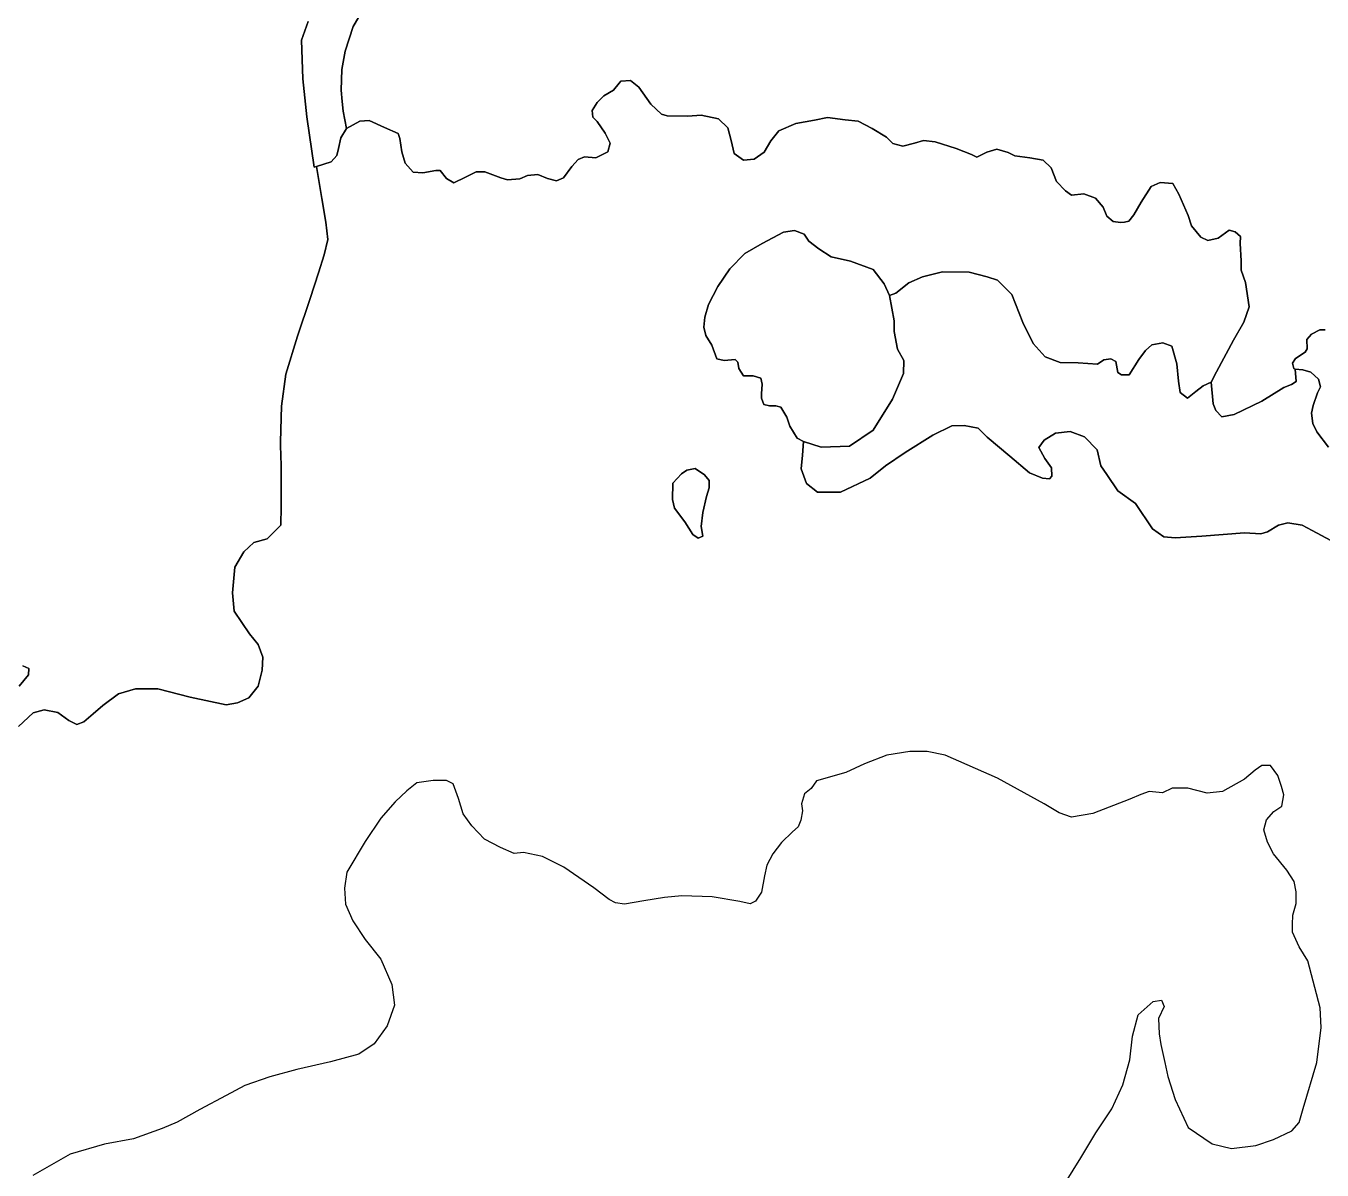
# Model space of a CAD drawing. Header units: inches. Extents: x 288635 to 1232953, y 676945 to 1655780.
# Drawn here: x 382226 to 403441, y 753070 to 771791 of the extents above; entities that cross this region are included whole.
import ezdxf

# ---------------------------------------------------------------- set-up
doc = ezdxf.new("R2010")
doc.units = ezdxf.units.IN
doc.header["$MEASUREMENT"] = 0

msp = doc.modelspace()

# ---------------------------------------------------------------- linework, layer by layer
at = {"color": 1}
for points in [[(387775.5772, 772104.6056), (387582.5368, 771779.485), (387450.4565, 771378.1642), (387394.5764, 771078.4436), (387384.4164, 770738.0829), (387403.4737, 770555.6766), (387419.9764, 770397.7222), (387470.7766, 770113.2417), (387379.3364, 769960.8414), (387343.7763, 769783.041), (387313.2962, 769671.2808), (387221.8561, 769569.6806), (386981.6156, 769491.0564), (386942.4555, 769478.2404), (386825.6153, 770301.202), (386759.5751, 770926.0433), (386734.1751, 771555.9646), (386845.9353, 771865.8452)], [(403488.9663, 766820.0106), (403403.2412, 766820.0106), (403269.8909, 766750.1605), (403193.6907, 766661.2603), (403196.8657, 766505.685), (403165.1157, 766454.8849), (403006.3654, 766346.9346), (402958.7403, 766270.7345), (402977.7903, 766188.1843), (403003.1904, 766172.3093), (403019.2081, 765975.3647), (402943.008, 765924.5646), (402816.0077, 765873.7645), (402454.057, 765651.5141), (402003.2061, 765435.6137), (401800.0057, 765397.5136), (401704.7555, 765499.1138), (401660.3054, 765607.064), (401624.2645, 765962.5954), (401710.6247, 766130.2358), (401990.0253, 766648.3968), (402162.7456, 766943.0374), (402249.1058, 767197.0379), (402188.1457, 767593.2787), (402117.0255, 767796.4791), (402117.0255, 767948.8794), (402101.7855, 768233.36), (402106.8655, 768345.1202), (402020.5053, 768421.3203), (401918.9051, 768451.8004), (401741.1048, 768319.7201), (401573.4644, 768279.08), (401456.6242, 768334.9602), (401304.2239, 768517.8405), (401248.3438, 768690.5609), (401095.9435, 769036.0016), (400999.4233, 769213.8019), (400791.1429, 769229.0419), (400643.8226, 769163.0018), (400481.2622, 768909.0013), (400359.342, 768700.7209), (400278.0618, 768599.1207), (400206.9417, 768578.8006), (400140.9016, 768573.7206), (400024.0613, 768588.9607), (399917.3811, 768680.4009), (399856.421, 768827.7211), (399734.5008, 768975.0414), (399541.4604, 769046.1616), (399338.26, 769020.7615), (399241.7398, 769091.8817), (399094.4195, 769244.282), (399006.4083, 769468.4798), (398874.328, 769595.48), (398655.8876, 769631.0401), (398412.0471, 769666.6002), (398305.3669, 769717.4003), (398117.4065, 769773.2804), (397954.8462, 769727.5603), (397792.2859, 769646.2801), (397700.8457, 769686.9202), (397451.9252, 769783.4404), (397106.4845, 769895.2006), (396918.5241, 769915.5207), (396771.2038, 769874.8806), (396578.1634, 769824.0805), (396415.6031, 769864.7206), (396308.9229, 769971.4008), (396075.2424, 770113.6411), (395846.642, 770230.4813), (395633.2815, 770255.8813), (395343.721, 770291.4414), (395130.3605, 770250.8013), (394825.5599, 770194.9212), (394551.2394, 770073.001), (394419.1591, 769910.4406), (394307.3989, 769727.5603), (394146.007, 769609.3815), (393968.2066, 769594.1414), (393820.8863, 769705.9017), (393770.0862, 769914.1821), (393714.2061, 770122.4625), (393561.8058, 770269.7828), (393277.3252, 770330.7429), (393058.8848, 770315.5029), (392723.6041, 770320.5829), (392627.0839, 770345.9829), (392454.3636, 770513.6233), (392256.2432, 770787.9438), (392119.0829, 770899.704), (391961.6026, 770889.544), (391936.2026, 770853.984), (391844.7624, 770742.2237), (391682.202, 770645.7035), (391575.5218, 770539.0233), (391494.2417, 770406.9431), (391504.4017, 770300.2628), (391575.5218, 770229.1427), (391707.6021, 770036.1023), (391788.8823, 769873.542), (391748.2422, 769731.3017), (391555.2018, 769634.7815), (391367.2414, 769650.0215), (391265.6412, 769604.3015), (391158.961, 769492.5412), (391025.372, 769308.1792), (390908.5317, 769257.3791), (390761.2114, 769292.9392), (390603.7311, 769358.9793), (390436.0908, 769343.7393), (390309.0905, 769287.8592), (390105.8901, 769272.6191), (389999.2099, 769308.1792), (389735.0494, 769404.6994), (389592.8091, 769404.6994), (389420.0888, 769318.3392), (389232.1284, 769221.819), (389110.2081, 769292.9392), (389008.6079, 769425.0194), (388937.4878, 769425.0194), (388724.1274, 769389.4594), (388566.6471, 769399.6194), (388434.5668, 769546.9397), (388378.6867, 769729.82), (388343.1266, 769948.2605), (388317.7266, 770029.5406), (388094.2061, 770131.1408), (387845.2856, 770245.4411), (387692.8853, 770232.741), (387470.7766, 770113.2417), (387419.9764, 770397.7222), (387403.4737, 770555.6766), (387384.4164, 770738.0829), (387394.5764, 771078.4436), (387450.4565, 771378.1642), (387582.5368, 771779.485), (387775.5772, 772104.6056)], [(386845.9353, 771865.8452), (386734.1751, 771555.9646), (386759.5751, 770926.0433), (386825.6153, 770301.202), (386942.4555, 769478.2404), (386981.6156, 769491.0564), (387070.5841, 768969.0885), (387134.0842, 768581.7377), (387165.8343, 768295.9872), (387108.6841, 768048.3367), (387013.4339, 767749.8861), (386880.0837, 767330.7852), (386670.5333, 766714.834), (386480.0329, 766092.5328), (386410.1827, 765571.8317), (386393.1569, 764988.2617), (386391.292, 764924.3404), (386401.8482, 764597.0967), (386406.0815, 763928.2287), (386399.026, 763621.7347), (386171.7342, 763400.6386), (385958.3738, 763339.6785), (385790.7335, 763187.2782), (385643.4132, 762933.2777), (385607.8531, 762516.7168), (385633.2531, 762216.9962), (385887.2536, 761846.1555), (386029.4939, 761668.3551), (386105.6941, 761460.0747), (386090.4541, 761251.7943), (386024.4139, 760987.6338), (385872.0136, 760794.5934), (385689.1333, 760713.3132), (385501.1729, 760682.8332), (384911.8917, 760809.8334), (384383.5706, 760946.9937), (384017.8099, 760941.9137), (383743.4894, 760860.6335), (383484.4088, 760672.6731), (383326.9285, 760535.5129), (383174.5282, 760403.4326), (383057.688, 760362.7925), (382925.6077, 760428.8326), (382747.8074, 760555.8329), (382524.2869, 760601.553), (382346.4866, 760550.7529), (382104.5952, 760327.1883)], [(382104.5952, 760327.1883), (382346.4866, 760550.7529), (382524.2869, 760601.553), (382747.8074, 760555.8329), (382925.6077, 760428.8326), (383057.688, 760362.7925), (383174.5282, 760403.4326), (383326.9285, 760535.5129), (383484.4088, 760672.6731), (383743.4894, 760860.6335), (384017.8099, 760941.9137), (384383.5706, 760946.9937), (384911.8917, 760809.8334), (385501.1729, 760682.8332), (385689.1333, 760713.3132), (385872.0136, 760794.5934), (386024.4139, 760987.6338), (386090.4541, 761251.7943), (386105.6941, 761460.0747), (386029.4939, 761668.3551), (385887.2536, 761846.1555), (385633.2531, 762216.9962), (385607.8531, 762516.7168), (385643.4132, 762933.2777), (385790.7335, 763187.2782), (385958.3738, 763339.6785), (386171.7342, 763400.6386), (386399.026, 763621.7347), (386406.0815, 763928.2287), (386401.8482, 764597.0967), (386391.292, 764924.3404), (386393.1569, 764988.2617), (386410.1827, 765571.8317), (386480.0329, 766092.5328), (386670.5333, 766714.834), (386880.0837, 767330.7852), (387013.4339, 767749.8861), (387108.6841, 768048.3367), (387165.8343, 768295.9872), (387134.0842, 768581.7377), (387070.5841, 768969.0885), (386981.6156, 769491.0564), (387221.8561, 769569.6806), (387313.2962, 769671.2808), (387343.7763, 769783.041), (387379.3364, 769960.8414), (387470.7766, 770113.2417), (387692.8853, 770232.741), (387845.2856, 770245.4411), (388094.2061, 770131.1408), (388317.7266, 770029.5406), (388343.1266, 769948.2605), (388378.6867, 769729.82), (388434.5668, 769546.9397), (388566.6471, 769399.6194), (388724.1274, 769389.4594), (388937.4878, 769425.0194), (389008.6079, 769425.0194), (389110.2081, 769292.9392), (389232.1284, 769221.819), (389420.0888, 769318.3392), (389592.8091, 769404.6994), (389735.0494, 769404.6994), (389999.2099, 769308.1792), (390105.8901, 769272.6191), (390309.0905, 769287.8592), (390436.0908, 769343.7393), (390603.7311, 769358.9793), (390761.2114, 769292.9392), (390908.5317, 769257.3791), (391025.372, 769308.1792), (391158.961, 769492.5412), (391265.6412, 769604.3015), (391367.2414, 769650.0215), (391555.2018, 769634.7815), (391748.2422, 769731.3017), (391788.8823, 769873.542), (391707.6021, 770036.1023), (391575.5218, 770229.1427), (391504.4017, 770300.2628), (391494.2417, 770406.9431), (391575.5218, 770539.0233), (391682.202, 770645.7035), (391844.7624, 770742.2237), (391936.2026, 770853.984), (391961.6026, 770889.544), (392119.0829, 770899.704), (392256.2432, 770787.9438), (392454.3636, 770513.6233), (392627.0839, 770345.9829), (392723.6041, 770320.5829), (392723.6041, 770320.5829), (393058.8848, 770315.5029), (393277.3252, 770330.7429), (393561.8058, 770269.7828), (393714.2061, 770122.4625), (393770.0862, 769914.1821), (393820.8863, 769705.9017), (393968.2066, 769594.1414), (394146.007, 769609.3815), (394307.3989, 769727.5603), (394419.1591, 769910.4406), (394551.2394, 770073.001), (394825.5599, 770194.9212), (395130.3605, 770250.8013), (395343.721, 770291.4414), (395633.2815, 770255.8813), (395846.642, 770230.4813), (396075.2424, 770113.6411), (396308.9229, 769971.4008), (396415.6031, 769864.7206), (396578.1634, 769824.0805), (396771.2038, 769874.8806), (396918.5241, 769915.5207), (397106.4845, 769895.2006), (397451.9252, 769783.4404), (397700.8457, 769686.9202), (397792.2859, 769646.2801), (397954.8462, 769727.5603), (398117.4065, 769773.2804), (398305.3669, 769717.4003), (398412.0471, 769666.6002), (398655.8876, 769631.0401), (398874.328, 769595.48), (399006.4083, 769468.4798), (399094.4195, 769244.282), (399241.7398, 769091.8817), (399338.26, 769020.7615), (399541.4604, 769046.1616), (399734.5008, 768975.0414), (399856.421, 768827.7211), (399917.3811, 768680.4009), (400024.0613, 768588.9607), (400140.9016, 768573.7206), (400206.9417, 768578.8006), (400278.0618, 768599.1207), (400359.342, 768700.7209), (400481.2622, 768909.0013), (400643.8226, 769163.0018), (400791.1429, 769229.0419), (400999.4233, 769213.8019), (401095.9435, 769036.0016), (401248.3438, 768690.5609), (401304.2239, 768517.8405), (401456.6242, 768334.9602), (401573.4644, 768279.08), (401741.1048, 768319.7201), (401918.9051, 768451.8004), (402020.5053, 768421.3203), (402106.8655, 768345.1202), (402101.7855, 768233.36), (402117.0255, 767948.8794), (402117.0255, 767796.4791), (402188.1457, 767593.2787), (402249.1058, 767197.0379), (402162.7456, 766943.0374), (401990.0253, 766648.3968), (401710.6247, 766130.2358), (401624.2645, 765962.5954), (401492.1843, 765901.6353), (401375.344, 765810.1951), (401238.1838, 765698.4349), (401116.2635, 765794.9551), (401090.8635, 765977.8354), (401065.4634, 766262.316), (400984.1832, 766551.8766), (400836.863, 766607.7567), (400653.9826, 766572.1966), (400552.3824, 766480.7565), (400440.6222, 766333.4362), (400283.1418, 766079.4357), (400156.1416, 766084.5157), (400100.2615, 766120.0757), (400064.7014, 766297.8761), (399983.4212, 766343.5962), (399866.581, 766328.3561), (399764.9808, 766257.236), (399450.0202, 766277.556), (399155.3796, 766282.6361), (398906.4591, 766374.0762), (398713.4187, 766592.5167), (398543.45, 766937.9574), (398365.6497, 767395.1583), (398128.5825, 767632.2254), (397959.9262, 767685.3962), (397665.2856, 767761.5963), (397228.4047, 767766.6764), (396898.2041, 767685.3962), (396674.6836, 767588.876), (396466.4032, 767416.1557), (396359.723, 767380.5956), (396273.3628, 767568.556), (396095.5625, 767807.3164), (395724.7217, 767939.3967), (395404.6811, 768015.5969), (395201.4807, 768142.5971), (395038.9204, 768269.5974), (394962.7202, 768381.3576), (394805.2399, 768442.3177), (394623.5279, 768415.5791), (394278.0872, 768232.6987), (393993.6067, 768065.0584), (393744.6862, 767816.1379), (393551.6458, 767526.5773), (393399.2455, 767231.9367), (393338.2854, 767023.6563), (393323.0453, 766861.096), (393353.5254, 766723.9357), (393450.0456, 766566.4554), (393536.4058, 766342.9349), (393653.246, 766317.5349), (393836.1264, 766332.7749), (393876.7664, 766287.0548), (393897.0865, 766185.4546), (393968.2066, 766063.5344), (394130.7669, 766063.5344), (394252.6872, 766027.9743), (394278.0872, 765931.4541), (394262.8472, 765768.8938), (394262.8472, 765697.7736), (394303.4873, 765596.1734), (394394.9275, 765575.8534), (394501.6077, 765575.8534), (394582.8878, 765550.4533), (394679.408, 765387.893), (394730.2081, 765240.5727), (394847.0484, 765047.5323), (394953.7286, 764991.6522), (394938.4886, 764768.1318), (394913.0885, 764544.6113), (395001.9887, 764305.8509), (395179.789, 764161.9172), (395560.7898, 764161.9172), (396043.3908, 764390.5177), (396297.3913, 764593.7181), (396619.1253, 764813.8519), (397072.4146, 765096.3394), (397382.2952, 765248.7397), (397580.4156, 765253.8197), (397814.096, 765208.0996), (397961.4163, 765060.7793), (398332.2571, 764750.8987), (398652.2977, 764476.5781), (398865.6581, 764390.218), (398977.4184, 764380.058), (399018.0585, 764425.778), (399012.9784, 764557.8583), (398901.2182, 764715.3386), (398804.698, 764893.139), (398891.0582, 765015.0592), (399079.0186, 765126.8194), (399317.779, 765157.2995), (399551.4595, 765065.8593), (399759.7399, 764857.5789), (399820.7001, 764593.4184), (399917.2202, 764451.1781), (400100.1006, 764181.9376), (400389.6612, 763978.7371), (400663.9817, 763562.1763), (400851.9421, 763430.0961), (401034.8225, 763414.856), (401471.7034, 763440.2561), (402172.7448, 763496.1362), (402439.8686, 763478.8853), (402546.5488, 763514.4454), (402729.4292, 763621.1256), (402881.8295, 763661.7657), (403115.51, 763621.1256), (403278.0703, 763534.7654), (403735.2712, 763290.9249)], [(403735.2712, 763290.9249), (403278.0703, 763534.7654), (403115.51, 763621.1256), (402881.8295, 763661.7657), (402729.4292, 763621.1256), (402546.5488, 763514.4454), (402439.8686, 763478.8853), (402172.7448, 763496.1362), (401471.7034, 763440.2561), (401034.8225, 763414.856), (400851.9421, 763430.0961), (400663.9817, 763562.1763), (400389.6612, 763978.7371), (400100.1006, 764181.9376), (399917.2202, 764451.1781), (399820.7001, 764593.4184), (399759.7399, 764857.5789), (399551.4595, 765065.8593), (399317.779, 765157.2995), (399079.0186, 765126.8194), (398891.0582, 765015.0592), (398804.698, 764893.139), (398901.2182, 764715.3386), (399012.9784, 764557.8583), (399018.0585, 764425.778), (398977.4184, 764380.058), (398865.6581, 764390.218), (398652.2977, 764476.5781), (398332.2571, 764750.8987), (397961.4163, 765060.7793), (397814.096, 765208.0996), (397580.4156, 765253.8197), (397382.2952, 765248.7397), (397072.4146, 765096.3394), (396619.1253, 764813.8519), (396297.3913, 764593.7181), (396043.3908, 764390.5177), (395560.7898, 764161.9172), (395179.789, 764161.9172), (395001.9887, 764305.8509), (394913.0885, 764544.6113), (394938.4886, 764768.1318), (394953.7286, 764991.6522), (395243.0602, 764899.3833), (395705.3411, 764914.6233), (396091.4219, 765178.7839), (396411.4625, 765681.7049), (396589.2629, 766103.3457), (396594.3429, 766316.7061), (396492.7427, 766504.6665), (396436.8626, 766789.1471), (396436.8626, 766966.9474), (396359.723, 767380.5956), (396466.4032, 767416.1557), (396674.6836, 767588.876), (396898.2041, 767685.3962), (397228.4047, 767766.6764), (397665.2856, 767761.5963), (397959.9262, 767685.3962), (398128.5825, 767632.2254), (398365.6497, 767395.1583), (398543.45, 766937.9574), (398713.4187, 766592.5167), (398906.4591, 766374.0762), (399155.3796, 766282.6361), (399450.0202, 766277.556), (399450.0202, 766277.556), (399764.9808, 766257.236), (399866.581, 766328.3561), (399983.4212, 766343.5962), (400064.7014, 766297.8761), (400100.2615, 766120.0757), (400156.1416, 766084.5157), (400283.1418, 766079.4357), (400440.6222, 766333.4362), (400552.3824, 766480.7565), (400653.9826, 766572.1966), (400836.863, 766607.7567), (400984.1832, 766551.8766), (401065.4634, 766262.316), (401090.8635, 765977.8354), (401116.2635, 765794.9551), (401238.1838, 765698.4349), (401375.344, 765810.1951), (401492.1843, 765901.6353), (401624.2645, 765962.5954), (401660.3054, 765607.064), (401704.7555, 765499.1138), (401800.0057, 765397.5136), (402003.2061, 765435.6137), (402454.057, 765651.5141), (402816.0077, 765873.7645), (402943.008, 765924.5646), (403019.2081, 765975.3647), (403003.1904, 766172.3093), (403127.0156, 766162.7843), (403257.1909, 766124.6842), (403384.1911, 766013.559), (403413.4012, 765887.1937), (403367.6811, 765785.5935), (403296.5609, 765582.3931), (403266.0809, 765455.3929), (403291.4809, 765287.7525), (403357.5211, 765150.5923), (403545.4814, 764896.5917)], [(403545.4814, 764896.5917), (403357.5211, 765150.5923), (403291.4809, 765287.7525), (403266.0809, 765455.3929), (403296.5609, 765582.3931), (403367.6811, 765785.5935), (403413.4012, 765887.1937), (403384.1911, 766013.559), (403257.1909, 766124.6842), (403127.0156, 766162.7843), (403003.1904, 766172.3093), (402977.7903, 766188.1843), (402958.7403, 766270.7345), (403006.3654, 766346.9346), (403165.1157, 766454.8849), (403196.8657, 766505.685), (403193.6907, 766661.2603), (403269.8909, 766750.1605), (403403.2412, 766820.0106), (403488.9663, 766820.0106)], [(382175.7153, 761322.8703), (382272.2355, 761277.1502), (382267.1555, 761175.55), (382114.7552, 760987.5897)], [(382114.7552, 760987.5897), (382267.1555, 761175.55), (382272.2355, 761277.1502), (382175.7153, 761322.8703)], [(399240.7915, 752867.0057), (399494.792, 753268.3265), (399738.6325, 753679.8073), (399997.713, 754070.9681), (400180.5934, 754467.2089), (400292.3536, 754873.6097), (400338.0737, 755259.6905), (400429.5139, 755610.2112), (400678.4344, 755828.6516), (400810.5146, 755848.9717), (400856.2347, 755747.3715), (400764.7945, 755549.2511), (400774.9546, 755300.3306), (400800.3546, 755122.5302), (400866.3947, 754832.9696), (400917.1948, 754599.2892), (401039.1151, 754223.3684), (401247.3955, 753766.1675), (401643.6363, 753496.927), (401958.5969, 753425.8068), (402354.8377, 753471.5269), (402644.3983, 753568.0471), (402944.1189, 753710.2874), (403066.0391, 753847.4477), (403132.0793, 754076.0481), (403354.6938, 754829.9564), (403425.8139, 755403.9975), (403410.5739, 755724.0381), (403207.3735, 756496.1997), (403065.1332, 756724.8001), (402958.453, 756963.5606), (402958.453, 757090.5609), (402963.533, 757242.9612), (403019.4131, 757430.9216), (403019.4131, 757623.9619), (402983.853, 757791.6023), (402861.9328, 757979.5627), (402648.5724, 758243.7232), (402546.9722, 758436.7636), (402486.0121, 758634.884), (402531.7321, 758802.5243), (402653.6524, 758934.6046), (402780.6526, 759026.0447), (402816.2127, 759208.9251), (402775.5726, 759346.0854), (402714.6125, 759523.8857), (402597.7723, 759691.5261), (402455.532, 759691.5261), (402345.4651, 759615.0084), (402172.7448, 759467.6881), (401812.064, 759264.4877), (401558.0635, 759239.0877), (401243.1029, 759320.3678), (400989.1024, 759320.3678), (400831.6221, 759244.1677), (400613.1816, 759264.4877), (400476.0214, 759213.6876), (400293.141, 759137.4875), (399688.6198, 758903.807), (399338.0991, 758842.8469), (399139.9787, 758913.967), (398890.6349, 759064.8857), (398128.6333, 759483.9865), (397271.0599, 759860.842), (396974.726, 759920.1088), (396695.3254, 759920.1088), (396314.3246, 759860.842), (395950.2572, 759716.9083), (395645.4566, 759572.9747), (395164.8657, 759439.4753), (395076.992, 759316.3104), (394970.3118, 759224.8702), (394919.5117, 759062.3099), (394934.7517, 758950.5497), (394909.3517, 758793.0694), (394863.6316, 758686.3892), (394772.1914, 758605.109), (394594.3911, 758432.3887), (394452.1508, 758244.4283), (394350.5506, 758056.4679), (394314.9905, 757883.7476), (394264.1904, 757619.587), (394167.6702, 757472.2667), (394081.31, 757426.5466), (393908.5897, 757462.1067), (393456.4688, 757538.3069), (392963.7078, 757558.6269), (392679.2272, 757528.1468), (392338.8666, 757477.3467), (392023.9059, 757421.4666), (391876.5856, 757441.7867), (391769.9054, 757497.6668), (391520.9849, 757685.6272), (391028.2239, 758025.9878), (390682.7832, 758198.7082), (390367.8226, 758264.7483), (390215.4223, 758249.5083), (389991.9019, 758346.0285), (389732.8213, 758483.1888), (389524.5409, 758701.6292), (389382.3006, 758899.7496), (389306.1005, 759148.6701), (389219.7403, 759392.5106), (389107.9801, 759443.3107), (388889.5397, 759443.3107), (388621.5304, 759405.3263), (388457.8534, 759275.2382), (388271.5864, 759093.2045), (388034.5193, 758830.7373), (387776.2854, 758445.5032), (387479.9515, 757945.9689), (387441.8514, 757683.5017), (387458.7848, 757421.0345), (387577.3183, 757150.1006), (387776.2854, 756841.0667), (388034.5193, 756519.3327), (388212.3196, 756104.4652), (388258.8864, 755770.0312), (388140.3528, 755431.3638), (387924.4524, 755135.0299), (387674.6852, 754965.6962), (387209.0176, 754842.9293), (386658.6832, 754715.9291), (386218.4156, 754597.3955), (385807.7815, 754453.4619), (385502.9809, 754292.5949), (385071.18, 754059.7611), (384702.8793, 753856.5607), (384453.1121, 753750.7271), (383984.1989, 753580.9349), (383511.758, 753494.5747), (382947.8769, 753332.0144), (382338.2756, 752981.4937)]]:
    msp.add_lwpolyline(points, dxfattribs=at)
for points in [[(396492.7427, 766504.6665), (396594.3429, 766316.7061), (396589.2629, 766103.3457), (396411.4625, 765681.7049), (396091.4219, 765178.7839), (395705.3411, 764914.6233), (395243.0602, 764899.3833), (394953.7286, 764991.6522), (394847.0484, 765047.5323), (394730.2081, 765240.5727), (394679.408, 765387.893), (394582.8878, 765550.4533), (394501.6077, 765575.8534), (394394.9275, 765575.8534), (394303.4873, 765596.1734), (394262.8472, 765697.7736), (394262.8472, 765768.8938), (394278.0872, 765931.4541), (394252.6872, 766027.9743), (394130.7669, 766063.5344), (393968.2066, 766063.5344), (393897.0865, 766185.4546), (393876.7664, 766287.0548), (393836.1264, 766332.7749), (393653.246, 766317.5349), (393536.4058, 766342.9349), (393450.0456, 766566.4554), (393353.5254, 766723.9357), (393323.0453, 766861.096), (393338.2854, 767023.6563), (393399.2455, 767231.9367), (393551.6458, 767526.5773), (393744.6862, 767816.1379), (393993.6067, 768065.0584), (394278.0872, 768232.6987), (394623.5279, 768415.5791), (394805.2399, 768442.3177), (394962.7202, 768381.3576), (395038.9204, 768269.5974), (395201.4807, 768142.5971), (395404.6811, 768015.5969), (395724.7217, 767939.3967), (396095.5625, 767807.3164), (396273.3628, 767568.556), (396359.723, 767380.5956), (396436.8626, 766966.9474), (396436.8626, 766789.1471), (396492.7427, 766504.6665)], [(393142.1676, 763467.5408), (393226.8345, 763409.3324), (393306.2096, 763441.0824), (393279.7512, 763599.8327), (393306.2096, 763827.3749), (393364.4181, 764091.9587), (393406.7515, 764234.834), (393406.7515, 764351.2509), (393332.668, 764446.5011), (393179.2094, 764547.043), (393041.6258, 764520.5846), (392956.9589, 764462.3761), (392814.0836, 764308.9175), (392808.792, 764044.3336), (392840.542, 763901.4583), (393009.8757, 763679.2079), (393142.1676, 763467.5408)], [(393306.2096, 763441.0824), (393226.8345, 763409.3324), (393142.1676, 763467.5408), (393009.8757, 763679.2079), (392840.542, 763901.4583), (392808.792, 764044.3336), (392814.0836, 764308.9175), (392956.9589, 764462.3761), (393041.6258, 764520.5846), (393179.2094, 764547.043), (393332.668, 764446.5011), (393406.7515, 764351.2509), (393406.7515, 764234.834), (393364.4181, 764091.9587), (393306.2096, 763827.3749), (393279.7512, 763599.8327), (393306.2096, 763441.0824)]]:
    msp.add_lwpolyline(points, close=True, dxfattribs=at)

doc.saveas('drawing.dxf')
